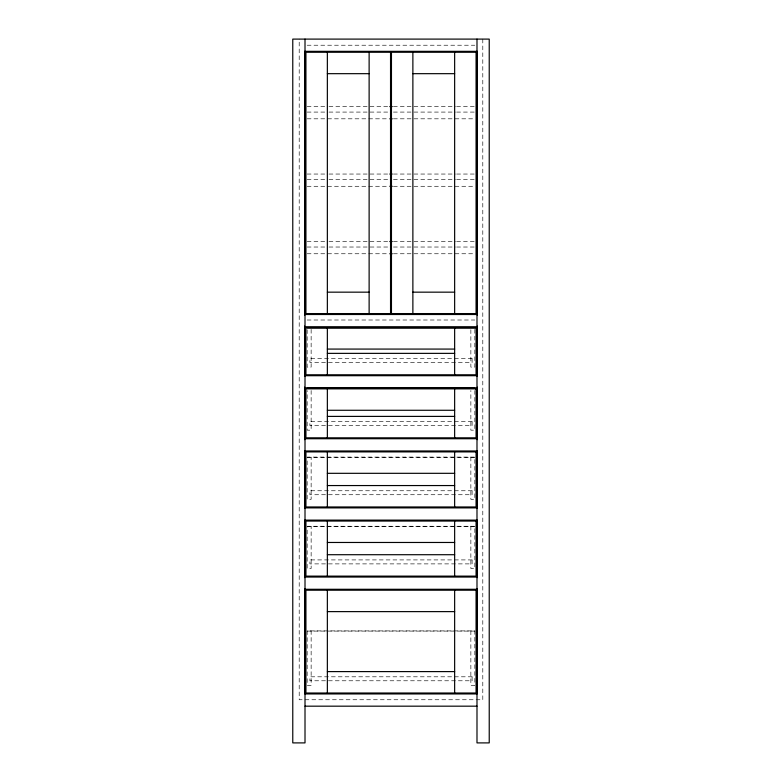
<?xml version="1.0" encoding="UTF-8"?>
<svg xmlns="http://www.w3.org/2000/svg" width="782" height="782" viewBox="0 0 782 782"><rect width="100%" height="100%" fill="white"/><g stroke="black" fill="none" stroke-linecap="round" stroke-linejoin="round"><path stroke-width="0.59" stroke-dasharray="3.91 2.93" d="M307.14 45.219L474.86 45.219M307.14 106.577L327.805 106.577M329.017 106.577L388.566 106.577M393.434 106.577L455.417 106.577M456.629 106.577L474.86 106.577M307.14 112.08L327.805 112.08M329.017 112.08L388.566 112.08M393.434 112.08L455.417 112.08M456.629 112.08L474.86 112.08M307.14 118.815L388.566 118.815M393.434 118.815L474.86 118.815M307.14 174.044L327.805 174.044M329.017 174.044L388.566 174.044M393.434 174.044L455.417 174.044M456.629 174.044L474.86 174.044M307.14 179.557L327.805 179.557M329.017 179.557L388.566 179.557M393.434 179.557L455.417 179.557M456.629 179.557L474.86 179.557M307.14 186.282L388.566 186.282M393.434 186.282L474.86 186.282M307.14 241.521L327.805 241.521M329.017 241.521L388.566 241.521M393.434 241.521L455.417 241.521M456.629 241.521L474.86 241.521M307.14 247.024L327.805 247.024M329.017 247.024L388.566 247.024M393.434 247.024L455.417 247.024M456.629 247.024L474.86 247.024M307.14 253.759L388.566 253.759M393.434 253.759L474.86 253.759M307.14 320.004L474.86 320.004M307.16 457.284L474.84 457.284M307.16 526.433L474.84 526.433M307.16 631.084L474.84 631.084M482.797 39.1L482.797 699.753L299.203 699.753L299.203 39.1M474.84 329.369L474.84 367.129L470.862 367.129L470.862 329.369M474.84 390.531L474.84 430.168L470.862 430.168L470.862 390.511M470.862 457.099L470.862 499.327L474.84 499.327L474.84 457.099L307.16 457.099L307.16 499.327L311.138 499.327L311.138 457.099M470.862 526.257L470.862 568.485L474.84 568.485L474.84 526.257L307.16 526.257L307.16 568.485L311.138 568.485L311.138 526.257M470.862 630.908L470.862 685.374L474.84 685.374L474.84 630.908L307.16 630.908L307.16 685.374L311.138 685.374L311.138 630.908M311.138 329.369L311.138 367.129L307.16 367.129L307.16 329.369M311.138 390.511L311.138 430.168L307.16 430.168L307.16 390.531M472.093 358.567L309.907 358.567L309.907 362.545L472.093 362.545L472.093 358.567M472.093 421.596L309.907 421.596L309.907 425.574L472.093 425.574L472.093 421.596M472.093 490.754L309.907 490.754L309.907 494.732L472.093 494.732L472.093 490.754M472.093 559.912L309.907 559.912L309.907 563.89L472.093 563.89L472.093 559.912M472.093 676.801L309.907 676.801L309.907 680.78L472.093 680.78L472.093 676.801"/><path stroke-width="1.17" d="M305.009 51.338L476.991 51.338M327.355 73.674L369.124 73.674M412.876 73.674L454.645 73.674M389.788 106.577L392.212 106.577M389.788 118.815L392.212 118.815M389.788 174.044L392.212 174.044M389.788 186.282L392.212 186.282M389.788 241.521L392.212 241.521M389.788 253.759L392.212 253.759M327.355 292.165L369.124 292.165M412.876 292.165L454.645 292.165M304.706 314.501L477.294 314.501M305.009 326.739L476.991 326.739M307.16 327.961L474.84 327.961M327.355 349.075L454.645 349.075M327.355 353.366L454.645 353.366M305.009 375.702L476.991 375.702M305.009 387.94L476.991 387.94M327.355 410.276L454.645 410.276M327.355 416.395L454.645 416.395M305.009 438.731L476.991 438.731M305.009 450.979L476.991 450.979M327.355 473.315L454.645 473.315M327.355 485.554L454.645 485.554M305.009 507.889L476.991 507.889M305.009 520.128L476.991 520.128M327.355 542.473L454.645 542.473M327.355 554.712L454.645 554.712M305.009 577.048L476.991 577.048M305.009 589.286L476.991 589.286M327.355 611.622L454.645 611.622M327.355 671.601L454.645 671.601M305.009 693.937L476.991 693.937M305.009 706.175L476.991 706.175M477.294 51.309L477.294 315.087M477.294 326.074L477.294 376.142M477.294 387.139L477.294 439.64M477.294 450.637L477.294 508.026M477.294 520.245L477.294 577.634M477.294 588.631L477.294 693.644M476.991 39.1L476.991 742.9L489.229 742.9L489.229 39.1L292.771 39.1L292.771 742.9L305.009 742.9L305.009 39.1M474.84 387.94L307.16 387.94M454.645 52.257L454.645 313.582M454.645 327.658L454.645 374.783M454.645 388.859L454.645 437.822M454.645 451.898L454.645 506.971M454.645 521.047L454.645 576.129M454.645 590.205L454.645 693.018M412.876 52.257L412.876 313.582M369.124 52.257L369.124 313.582M327.355 52.257L327.355 313.582M327.355 327.658L327.355 374.783M327.355 388.859L327.355 437.822M327.355 451.898L327.355 506.971M327.355 521.047L327.355 576.129M327.355 590.205L327.355 693.018M304.706 51.309L304.706 315.087M304.706 326.074L304.706 376.142M304.706 387.139L304.706 439.64M304.706 450.637L304.706 508.026M304.706 520.245L304.706 577.634M304.706 588.631L304.706 693.644M390.541 52.257L305.928 52.257L305.928 313.582L390.541 313.582L390.541 52.257M476.072 52.257L391.459 52.257L391.459 313.582L476.072 313.582L476.072 52.257M476.072 327.658L305.928 327.658L305.928 374.783L476.072 374.783L476.072 327.658M476.072 388.859L305.928 388.859L305.928 437.822L476.072 437.822L476.072 388.859M476.072 451.898L305.928 451.898L305.928 506.971L476.072 506.971L476.072 451.898M476.072 521.047L305.928 521.047L305.928 576.129L476.072 576.129L476.072 521.047M476.072 590.205L305.928 590.205L305.928 693.018L476.072 693.018L476.072 590.205"/></g></svg>
